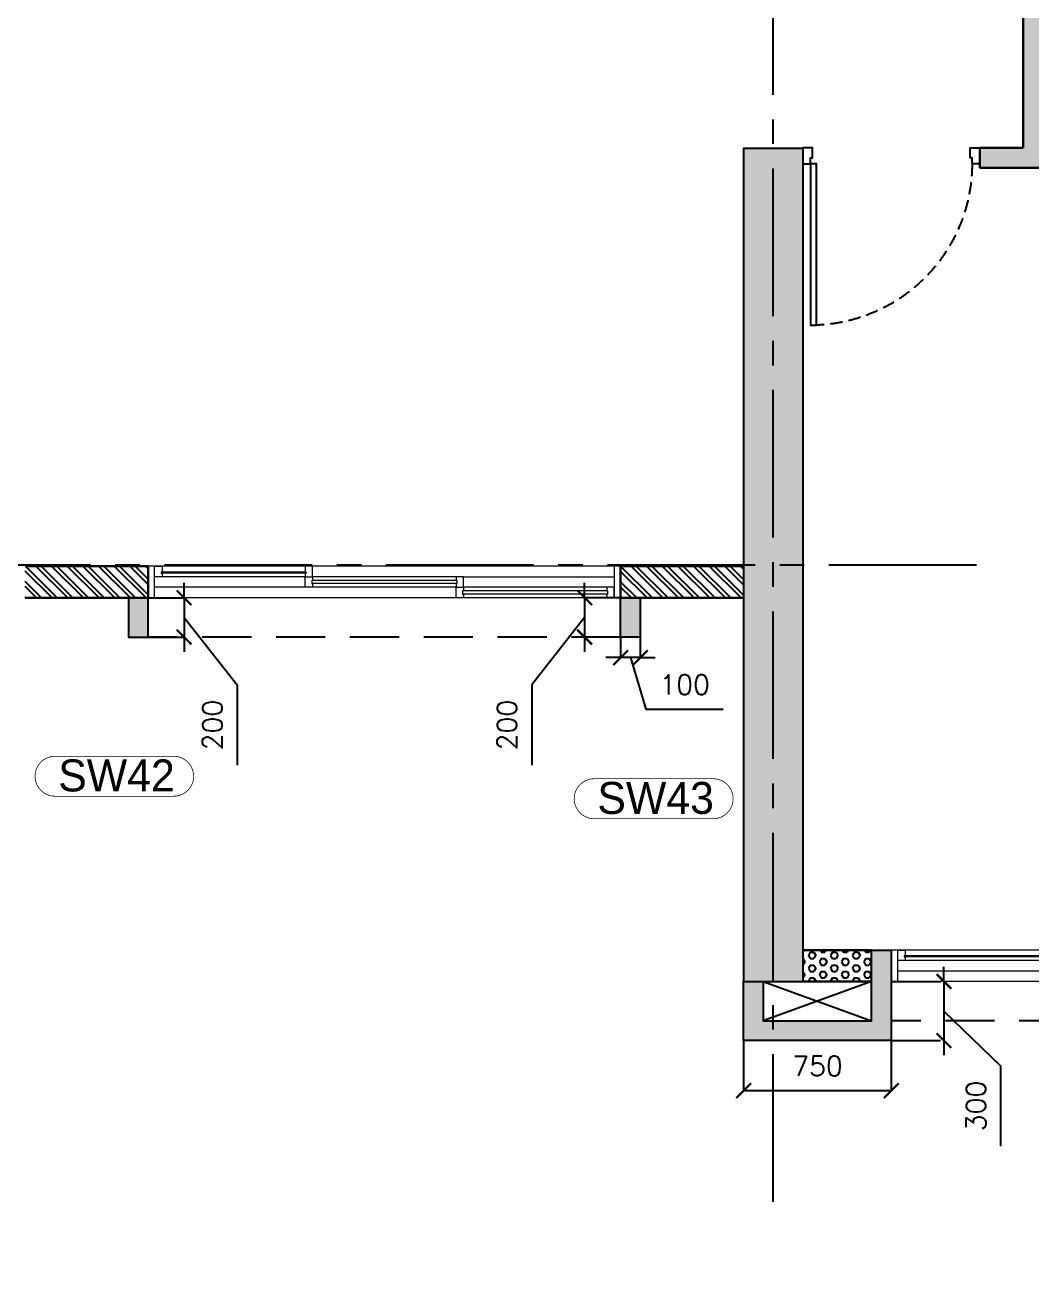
# Model space of a CAD drawing. Header units: millimetres. Extents: x 1181448 to 1317632, y -5734806 to -5633961.
# Drawn here: x 1218662 to 1223776, y -5721205 to -5714824 of the extents above; entities that cross this region are included whole.
import ezdxf

# ---------------------------------------------------------------- set-up
doc = ezdxf.new("R2010")
doc.units = ezdxf.units.MM
doc.header["$LTSCALE"] = 1000
doc.header["$MEASUREMENT"] = 0
for name, pattern in [('3BHK-A$1$AUDIT_D_120904163729-0', [0]), ('3BHK-A$1$HIDDEN', [0.375, 0.25, -0.125]), ('AUDIT_D_120904163729-0', [0]), ('T8(T9 IS SIMILAR) - TYPICAL FLOOR ELEVATION$1$AUDIT_D_120904163729-0', [0]), ('T8(T9 IS SIMILAR) - TYPICAL FLOOR ELEVATION$1$HIDDEN', [0.375, 0.25, -0.125]), ('T8_REFUGE COLUMNS$0$CENTER2', [1.125, 0.75, -0.125, 0.125, -0.125])]:
    doc.linetypes.add(name, pattern=pattern)
doc.layers.get('0').update_dxf_attribs({"linetype": 'AUDIT_D_120904163729-0'})
for name, color, linetype in [('3BHK-A$0$A-DOOR-FULL', 2, 'Continuous'), ('3BHK-A$0$LEDGE WALL', 5, 'Continuous'), ('3BHK-A$1$A-HATCH -160', 251, '3BHK-A$1$AUDIT_D_120904163729-0'), ('A_dim', 1, 'Continuous'), ('T8(T9 IS SIMILAR) - REFUGE FLOOR$1$A_rail', 253, 'Continuous'), ('T8(T9 IS SIMILAR) - TYPICAL FLOOR ELEVATION$0$A-DIM', 1, 'T8(T9 IS SIMILAR) - TYPICAL FLOOR ELEVATION$1$AUDIT_D_120904163729-0'), ('T8(T9 IS SIMILAR) - TYPICAL FLOOR ELEVATION$1$A-WALL HATCH', 252, 'T8(T9 IS SIMILAR) - TYPICAL FLOOR ELEVATION$1$AUDIT_D_120904163729-0'), ('T8(T9 IS SIMILAR) - TYPICAL FLOOR ELEVATION$1$A-WALL-FEATURES', 6, 'T8(T9 IS SIMILAR) - TYPICAL FLOOR ELEVATION$1$AUDIT_D_120904163729-0'), ('T8_REFUGE COLUMNS$0$A-CENTERLINE', 193, 'T8_REFUGE COLUMNS$0$CENTER2'), ('T8_REFUGE COLUMNS$1$A-RCC COLS', 3, 'Continuous')]:
    doc.layers.add(name, color=color, linetype=linetype)
for name, color, linetype, lineweight in [('3BHK-A$1$A-WALL- 160', 6, 'Continuous', 30), ('3BHK-A$1$Window', 4, 'Continuous', 20), ('T8(T9 IS SIMILAR) - REFUGE FLOOR$0$D&W', 8, 'Continuous', 25), ('T8_REFUGE COLUMNS$0$A-COLUMN NO size reduce', 81, 'Continuous', 25)]:
    doc.layers.add(name, color=color, linetype=linetype, lineweight=lineweight)
doc.layers.add('T8_REFUGE COLUMNS$0$COL-HATCH', color=7, linetype='Continuous', lineweight=25, true_color=0xa3a3a3)
doc.styles.add('T8(T9 IS SIMILAR) - TYPICAL FLOOR ELEVATION$0$Romans 1', font='romans.shx', dxfattribs={"height": 100})
doc.styles.add('T8_REFUGE COLUMNS$0$STANDARD', font='GOTHIC.TTF')
doc.dimstyles.new('T8(T9 IS SIMILAR) - TYPICAL FLOOR ELEVATION$0$ALPINE S', dxfattribs={"dimscale": 0, "dimtxt": 100, "dimasz": 75, "dimexe": 0, "dimexo": 0, "dimgap": 75, "dimtad": 1, "dimdec": 0, "dimzin": 0, "dimdsep": 46, "dimtxsty": 'T8(T9 IS SIMILAR) - TYPICAL FLOOR ELEVATION$0$Romans 1', "dimblk": 'T8(T9 IS SIMILAR) - TYPICAL FLOOR ELEVATION$0$_ArchTick', "dimcen": 0.09, "dimclrd": 256, "dimclre": 256, "dimclrt": 7, "dimadec": 0, "dimazin": 0, "dimtfac": 1, "dimtdec": 0, "dimtofl": 0, "dimtmove": 1, "dimatfit": 0, "dimldrblk": 'T8(T9 IS SIMILAR) - TYPICAL FLOOR ELEVATION$0$_Open90', "dimfxl": 1, "dimtolj": 1, "dimtzin": 0, "dimarcsym": 0})
pattern_1 = [(45, (-0.65, 1285.594), (-39.77475644, 39.77475644), []), (45, (25.864, 1285.594), (-39.77475644, 39.77475644), [])]

# ---------------------------------------------------------------- blocks, each defined once
blk = doc.blocks.new('T8_REFUGE COLUMNS')
at = {"layer": 'T8_REFUGE COLUMNS$0$COL-HATCH', "linetype": 'ByBlock'}
h = blk.add_hatch(color=256, dxfattribs=at)
h.dxf.hatch_style = 1
h.paths.add_polyline_path([(1222612.1, -5719684.9), (1222312.1, -5719684.9), (1222312.1, -5715449.9), (1222612.1, -5715449.9)])
at = {"layer": 'T8_REFUGE COLUMNS$0$A-CENTERLINE'}
for p, q in [((1222462.1, -5720802.9), (1222462.1, -5702690.8)), ((1223494.9, -5717567.4), (1182495.9, -5717567.4))]:
    blk.add_line(p, q, dxfattribs=at)
at = {"layer": 'T8_REFUGE COLUMNS$0$A-COLUMN NO size reduce', "linetype": 'ByBlock', "const_width": 3.9, "elevation": 0}
blk.add_lwpolyline([(1218814.1, -5718742.1, -1), (1218814.1, -5718539), (1219416.5, -5718539, -1), (1219416.5, -5718742.1)], format="xyb", close=True, dxfattribs=at)
at = {"layer": 'T8_REFUGE COLUMNS$0$A-COLUMN NO size reduce', "linetype": 'ByBlock', "const_width": 3.9}
blk.add_lwpolyline([(1221552.7, -5718856.4, -1), (1221552.7, -5718653.2), (1222156.8, -5718653.2, -1), (1222156.8, -5718856.4)], format="xyb", close=True, dxfattribs=at)
at = {"layer": 'T8_REFUGE COLUMNS$1$A-RCC COLS', "linetype": 'ByBlock'}
blk.add_lwpolyline([(1222612.1, -5719684.9), (1222312.1, -5719684.9), (1222312.1, -5715449.9), (1222612.1, -5715449.9)], close=True, dxfattribs=at)
at = {"layer": 'T8_REFUGE COLUMNS$0$A-COLUMN NO size reduce', "linetype": 'ByBlock', "char_height": 162.5, "attachment_point": 1, "style": 'T8_REFUGE COLUMNS$0$STANDARD'}
for s, insert in [('SW42', (1218830.4, -5718555.2, 0)), ('SW43', (1221569, -5718669.5))]:
    blk.add_mtext_dynamic_manual_height_columns(s, width=444.685, gutter_width=500, heights=[0], dxfattribs=dict(at, insert=insert))
blk = doc.blocks.new('*U456')
for points in [[(0, 0), (0, 820), (30, 820), (30, 0)], [(-40, 0), (0, 0), (0, -30), (10, -30), (10, -80), (-40, -80)], [(860, 0), (820, 0), (820, -30), (810, -30), (810, -80), (860, -80)]]:
    blk.add_lwpolyline(points, close=True)
at = {"color": 0, "linetype": 'ByBlock', "ltscale": 0.25}
blk.add_arc((-1.2, -0.5), 821.2, 0.03474, 87.62699, dxfattribs=at)
blk = doc.blocks.new('3BHK-A$1$2400')
at = {"layer": '3BHK-A$1$Window', "color": 1, "lineweight": 13}
for p, q in [((1151176.5, -5692111.9), (1148842.5, -5692111.9)), ((1149607.5, -5692111.9), (1148880, -5692111.9)), ((1149607.5, -5692165.3), (1148880, -5692165.3)), ((1150373.7, -5692165.3), (1149645, -5692165.3)), ((1150411.2, -5692165.3), (1151176.5, -5692165.3)), ((1149607.5, -5692218.6), (1148842.5, -5692218.6)), ((1150373.7, -5692218.6), (1149645, -5692218.6)), ((1151139, -5692218.6), (1150411.2, -5692218.6)), ((1150373.7, -5692271.9), (1148842.5, -5692271.9)), ((1151139, -5692271.9), (1150411.2, -5692271.9))]:
    blk.add_line(p, q, dxfattribs=at)
at = {"layer": '3BHK-A$1$Window', "color": 5, "lineweight": 13}
for p, q in [((1149607.5, -5692142.2), (1148880, -5692142.2)), ((1149607.5, -5692146.7), (1148880, -5692146.7)), ((1150373.7, -5692183.8), (1149645, -5692183.8)), ((1150373.7, -5692200), (1149645, -5692200)), ((1151139, -5692237.2), (1150411.2, -5692237.2)), ((1151139, -5692253.3), (1150411.2, -5692253.3))]:
    blk.add_line(p, q, dxfattribs=at)
at = {"layer": '3BHK-A$1$Window', "color": 4, "lineweight": 13}
for points in [[(1148842.5, -5692111.9), (1148809.5, -5692111.9), (1148809.5, -5692271.9), (1148842.5, -5692271.9)], [(1148880, -5692146.7), (1148880, -5692165.3), (1148842.5, -5692165.3), (1148842.5, -5692111.9), (1148880, -5692111.9), (1148880, -5692142.2), (1148875.5, -5692142.2), (1148875.5, -5692146.7)], [(1149607.5, -5692146.7), (1149607.5, -5692165.3), (1149645, -5692165.3), (1149645, -5692111.9), (1149607.5, -5692111.9), (1149607.5, -5692142.2), (1149612, -5692142.2), (1149612, -5692146.7)], [(1151209.5, -5692111.9), (1151176.5, -5692111.9), (1151176.5, -5692271.9), (1151209.5, -5692271.9)], [(1149645, -5692200), (1149645, -5692218.6), (1149607.5, -5692218.6), (1149607.5, -5692165.3), (1149645, -5692165.3), (1149645, -5692183.8), (1149640.5, -5692183.8), (1149640.5, -5692200)], [(1150373.7, -5692200), (1150373.7, -5692218.6), (1150411.2, -5692218.6), (1150411.2, -5692165.3), (1150373.7, -5692165.3), (1150373.7, -5692183.8), (1150378.2, -5692183.8), (1150378.2, -5692200)], [(1150411.2, -5692253.3), (1150411.2, -5692271.9), (1150373.7, -5692271.9), (1150373.7, -5692218.6), (1150411.2, -5692218.6), (1150411.2, -5692237.2), (1150406.7, -5692237.2), (1150406.7, -5692253.3)], [(1151139, -5692253.3), (1151139, -5692271.9), (1151176.5, -5692271.9), (1151176.5, -5692218.6), (1151139, -5692218.6), (1151139, -5692237.2), (1151143.5, -5692237.2), (1151143.5, -5692253.3)]]:
    blk.add_lwpolyline(points, close=True, dxfattribs=at)
blk = doc.blocks.new('3BHK-A')
at = {"layer": '3BHK-A$0$LEDGE WALL'}
h = blk.add_hatch(dxfattribs=at)
h.set_pattern_fill('HEX', color=8, scale=150, angle=180)
h.paths.add_polyline_path([(1189582.8, -5719684.7), (1189932.7, -5719684.7), (1189932.7, -5719524.7), (1189582.8, -5719524.7)])
at = {"layer": '3BHK-A$1$A-HATCH -160', "linetype": 'ByBlock'}
h = blk.add_hatch(dxfattribs=at)
h.set_pattern_fill('ZIGZAG', color=256, scale=250)
h.set_pattern_definition([(9e-15, (1e-08, 0), (31.25, 31.25), [31.25, -31.25]), (90, (31.25, 0), (-31.25, 31.25), [31.25, -31.25])])
h.paths.add_polyline_path([(1185182.8, -5714749.5), (1186532.7, -5714749.5), (1186532.7, -5714149.5), (1186632.7, -5714149.5), (1186632.7, -5714749.5), (1188712.7, -5714749.5), (1188712.7, -5714049.5), (1189032.5, -5714049.5), (1189032.5, -5714149.5), (1188812.7, -5714149.5), (1188812.7, -5715449.5), (1189032.5, -5715449.5), (1189032.5, -5715549.5), (1188712.7, -5715549.5), (1188712.7, -5714849.5), (1186632.7, -5714849.5), (1186632.7, -5715664.5), (1186532.7, -5715664.5), (1186532.7, -5714849.5), (1185182.8, -5714849.5)])
h.paths.add_polyline_path([(1185182.8, -5713249.5), (1185782.7, -5713249.5), (1185782.7, -5713149.5), (1185182.8, -5713149.5)])
h.paths.add_polyline_path([(1186532.7, -5710699.5), (1186632.7, -5710699.5), (1186632.7, -5713249.5), (1186532.7, -5713249.5)])
h.paths.add_polyline_path([(1186532.7, -5717399.5), (1186632.7, -5717399.5), (1186632.7, -5716414.5), (1186532.7, -5716414.5)])
h.paths.add_polyline_path([(1194902.2, -5715375), (1194082.3, -5715375), (1194082.3, -5715475), (1194902.2, -5715475)])
h.paths.add_polyline_path([(1195782.2, -5715375), (1196682.2, -5715375), (1196682.2, -5715475), (1195782.2, -5715475)])
h.paths.add_polyline_path([(1194132.5, -5714149.9), (1196532.4, -5714149.9), (1196532.4, -5714049.9), (1194132.5, -5714049.9)])
h.paths.add_polyline_path([(1197432.4, -5711800.2), (1197532.4, -5711800.2), (1197532.4, -5714149.9), (1197432.4, -5714149.9)])
h.paths.add_polyline_path([(1198282.4, -5714149.9), (1198958.7, -5714149.9), (1198958.7, -5714049.9), (1198282.4, -5714049.9)])
h.paths.add_polyline_path([(1196871.9, -5720208.6), (1196082.2, -5720209.7), (1196082.3, -5720109.7), (1196082.2, -5720109.7), (1196182.2, -5720109.7), (1196871.9, -5720108.6)])
h.paths.add_polyline_path([(1193397.2, -5709939.9), (1193882.3, -5709939.6), (1193882.3, -5710040.1), (1193397.3, -5710040.1)])
h.paths.add_polyline_path([(1186632.7, -5708554.7), (1187192.3, -5708554.8), (1187192.3, -5708654.7), (1186632.7, -5708654.7)])
h.paths.add_polyline_path([(1194182.3, -5715724), (1194082.3, -5715724), (1194082.3, -5715474), (1194182.3, -5715474)])
h = blk.add_hatch(dxfattribs=at)
h.set_pattern_fill('ANSI32', color=256, scale=150)
h.set_pattern_definition(pattern_1)
h.paths.add_polyline_path([(1190857.7, -5717574.7), (1190232.7, -5717574.7), (1190232.7, -5717734.7), (1190857.7, -5717734.7)])
h = blk.add_hatch(dxfattribs=at)
h.set_pattern_fill('ANSI32', color=256, scale=150)
h.set_pattern_definition(pattern_1)
h.paths.add_polyline_path([(1193257.7, -5717734.7), (1193882.6, -5717734.7), (1193882.6, -5717574.7), (1193257.7, -5717574.7)])
at = {"layer": '3BHK-A$1$A-WALL- 160', "linetype": 'ByBlock'}
for p, q in [((1188812.7, -5715448.5, 0), (1188812.7, -5714148.5, 0)), ((1188812.7, -5715448.5, 0), (1189032.5, -5715448.5, 0)), ((1189032.5, -5715448.5, 0), (1189032.5, -5715548.5, 0)), ((1189932.4, -5715448.5, 0), (1189932.5, -5715448.5, 0)), ((1188712.7, -5715548.5, 0), (1189032.5, -5715548.5, 0)), ((1189932.4, -5715548.5, 0), (1189932.5, -5715548.5, 0)), ((1190857.7, -5717573.4, 0), (1190232.7, -5717573.4, 0)), ((1190857.7, -5717573.4, 0), (1190857.7, -5717733.4, 0)), ((1193257.7, -5717573.4, 0), (1193257.7, -5717733.4, 0)), ((1193882.6, -5717573.4, 0), (1193257.7, -5717573.4, 0)), ((1190857.7, -5717733.4, 0), (1190232.7, -5717733.4, 0)), ((1193882.6, -5717733.4, 0), (1193257.7, -5717733.4, 0)), ((1189582.8, -5719523.5, -0.5), (1189932.7, -5719523.5, 0)), ((1189582.8, -5719683.5, -0.5), (1189932.7, -5719683.5, 0))]:
    blk.add_line(p, q, dxfattribs=at)
at = {"layer": '3BHK-A$0$A-DOOR-FULL', "linetype": '3BHK-A$1$HIDDEN', "rotation": 180}
blk.add_blockref('*U456', (1189892.5, -5715528.5, 0), dxfattribs=at)
at = {"layer": '3BHK-A$1$A-WALL- 160', "linetype": 'ByBlock', "xscale": -1}
for p in [(2342067.1, -25461.5, 0), (2338292.2, -27411.6, 0)]:
    blk.add_blockref('3BHK-A$1$2400', p, dxfattribs=at)
blk = doc.blocks.new('T8(T9 IS SIMILAR) - TYPICAL FLOOR ELEVATION$0$_ArchTick')
at = {"color": 0, "linetype": 'ByBlock', "const_width": 0.15}
blk.add_lwpolyline([(-0.5, -0.5), (0.5, 0.5)], dxfattribs=at)
blk = doc.blocks.new('*D2238')
at = {"layer": 'T8(T9 IS SIMILAR) - TYPICAL FLOOR ELEVATION$0$A-DIM', "linetype": 'T8(T9 IS SIMILAR) - TYPICAL FLOOR ELEVATION$1$HIDDEN', "lineweight": -2, "transparency": 16777216}
for p, q in [((1222311.8, -5719983.5), (1222311.8, -5720238.2)), ((1223061.8, -5719983.5), (1223061.8, -5720238.2))]:
    blk.add_line(p, q, dxfattribs=at)
at = {"layer": 'T8(T9 IS SIMILAR) - TYPICAL FLOOR ELEVATION$0$A-DIM', "lineweight": -2, "transparency": 16777216}
blk.add_line((1223061.8, -5720238.2), (1222311.8, -5720238.2), dxfattribs=at)
at = {"layer": 'T8(T9 IS SIMILAR) - TYPICAL FLOOR ELEVATION$0$A-DIM', "linetype": 'ByBlock', "lineweight": -2, "transparency": 16777216, "xscale": 75, "yscale": 75, "zscale": 75, "rotation": 180}
blk.add_blockref('T8(T9 IS SIMILAR) - TYPICAL FLOOR ELEVATION$0$_ArchTick', (1222311.8, -5720238.2), dxfattribs=at)
at = {"layer": 'T8(T9 IS SIMILAR) - TYPICAL FLOOR ELEVATION$0$A-DIM', "linetype": 'ByBlock', "lineweight": -2, "transparency": 16777216, "xscale": 75, "yscale": 75, "zscale": 75}
blk.add_blockref('T8(T9 IS SIMILAR) - TYPICAL FLOOR ELEVATION$0$_ArchTick', (1223061.8, -5720238.2), dxfattribs=at)
at = {"layer": 'T8(T9 IS SIMILAR) - TYPICAL FLOOR ELEVATION$0$A-DIM', "color": 7, "linetype": 'ByBlock', "transparency": 16777216, "insert": (1222686.8, -5720113.2), "char_height": 100, "attachment_point": 5, "style": 'T8(T9 IS SIMILAR) - TYPICAL FLOOR ELEVATION$0$Romans 1'}
blk.add_mtext('\\A1;750', dxfattribs=at)
blk = doc.blocks.new('T8(T9 IS SIMILAR) - TYPICAL FLOOR ELEVATION$0$_Open90')
at = {"color": 0, "linetype": 'ByBlock', "lineweight": -2}
for p, q in [((0, 0), (-1, 0)), ((-0.5, 0.5), (0, 0)), ((0, 0), (-0.5, -0.5))]:
    blk.add_line(p, q, dxfattribs=at)
blk = doc.blocks.new('*D2239')
at = {"layer": 'T8(T9 IS SIMILAR) - TYPICAL FLOOR ELEVATION$0$A-DIM', "lineweight": -2, "transparency": 16777216}
for p, q in [((1223329.5, -5719683.5), (1223329.5, -5719608.5)), ((1223329.5, -5719683.5), (1223329.5, -5719983.5)), ((1223329.5, -5719833.5), (1223617, -5720112.1)), ((1223329.5, -5719983.5), (1223329.5, -5720058.5)), ((1223617, -5720112.1), (1223617, -5720519.3))]:
    blk.add_line(p, q, dxfattribs=at)
at = {"layer": 'T8(T9 IS SIMILAR) - TYPICAL FLOOR ELEVATION$0$A-DIM', "linetype": 'T8(T9 IS SIMILAR) - TYPICAL FLOOR ELEVATION$1$HIDDEN', "lineweight": -2, "transparency": 16777216}
for p, q in [((1223061.8, -5719683.5), (1223329.5, -5719683.5)), ((1223061.8, -5719983.5), (1223329.5, -5719983.5))]:
    blk.add_line(p, q, dxfattribs=at)
at = {"layer": 'T8(T9 IS SIMILAR) - TYPICAL FLOOR ELEVATION$0$A-DIM', "linetype": 'ByBlock', "lineweight": -2, "transparency": 16777216, "xscale": 75, "yscale": 75, "zscale": 75}
for p, rotation in [((1223329.5, -5719683.5), 270), ((1223329.5, -5719983.5), 90)]:
    blk.add_blockref('T8(T9 IS SIMILAR) - TYPICAL FLOOR ELEVATION$0$_ArchTick', p, dxfattribs=dict(at, rotation=rotation))
at = {"layer": 'T8(T9 IS SIMILAR) - TYPICAL FLOOR ELEVATION$0$A-DIM', "color": 7, "linetype": 'ByBlock', "transparency": 16777216, "insert": (1223492, -5720315.7), "char_height": 100, "attachment_point": 5, "rotation": 90, "style": 'T8(T9 IS SIMILAR) - TYPICAL FLOOR ELEVATION$0$Romans 1'}
blk.add_mtext('\\A1;300', dxfattribs=at)
blk = doc.blocks.new('*D2240')
at = {"layer": 'T8(T9 IS SIMILAR) - TYPICAL FLOOR ELEVATION$0$A-DIM', "lineweight": -2, "transparency": 16777216}
for p, q in [((1221504.2, -5717733.5), (1221504.2, -5717658.5)), ((1221504.2, -5717733.5), (1221504.2, -5717933.5)), ((1221504.2, -5717833.5), (1221235.2, -5718176.9)), ((1221504.2, -5717933.5), (1221504.2, -5718008.5)), ((1221235.2, -5718176.9), (1221235.2, -5718584))]:
    blk.add_line(p, q, dxfattribs=at)
at = {"layer": 'T8(T9 IS SIMILAR) - TYPICAL FLOOR ELEVATION$0$A-DIM', "linetype": 'T8(T9 IS SIMILAR) - TYPICAL FLOOR ELEVATION$1$HIDDEN', "lineweight": -2, "transparency": 16777216}
for p, q in [((1221686.9, -5717733.5), (1221504.2, -5717733.5)), ((1221686.9, -5717933.5), (1221504.2, -5717933.5))]:
    blk.add_line(p, q, dxfattribs=at)
at = {"layer": 'T8(T9 IS SIMILAR) - TYPICAL FLOOR ELEVATION$0$A-DIM', "linetype": 'ByBlock', "lineweight": -2, "transparency": 16777216, "xscale": 75, "yscale": 75, "zscale": 75}
for p, rotation in [((1221504.2, -5717733.5), 270), ((1221504.2, -5717933.5), 90)]:
    blk.add_blockref('T8(T9 IS SIMILAR) - TYPICAL FLOOR ELEVATION$0$_ArchTick', p, dxfattribs=dict(at, rotation=rotation))
at = {"layer": 'T8(T9 IS SIMILAR) - TYPICAL FLOOR ELEVATION$0$A-DIM', "color": 7, "linetype": 'ByBlock', "transparency": 16777216, "insert": (1221110.2, -5718380.5), "char_height": 100, "attachment_point": 5, "rotation": 90, "style": 'T8(T9 IS SIMILAR) - TYPICAL FLOOR ELEVATION$0$Romans 1'}
blk.add_mtext('\\A1;200', dxfattribs=at)
blk = doc.blocks.new('*D2246')
at = {"layer": 'T8(T9 IS SIMILAR) - TYPICAL FLOOR ELEVATION$0$A-DIM', "lineweight": -2, "transparency": 16777216}
for p, q in [((1219469.5, -5717733.5), (1219469.5, -5717658.5)), ((1219469.5, -5717733.5), (1219469.5, -5717933.5)), ((1219469.5, -5717833.5), (1219738.6, -5718176.9)), ((1219469.5, -5717933.5), (1219469.5, -5718008.5)), ((1219738.6, -5718176.9), (1219738.6, -5718584))]:
    blk.add_line(p, q, dxfattribs=at)
at = {"layer": 'T8(T9 IS SIMILAR) - TYPICAL FLOOR ELEVATION$0$A-DIM', "linetype": 'T8(T9 IS SIMILAR) - TYPICAL FLOOR ELEVATION$1$HIDDEN', "lineweight": -2, "transparency": 16777216}
for p, q in [((1219286.9, -5717733.5), (1219469.5, -5717733.5)), ((1219286.9, -5717933.5), (1219469.5, -5717933.5))]:
    blk.add_line(p, q, dxfattribs=at)
at = {"layer": 'T8(T9 IS SIMILAR) - TYPICAL FLOOR ELEVATION$0$A-DIM', "linetype": 'ByBlock', "lineweight": -2, "transparency": 16777216, "xscale": 75, "yscale": 75, "zscale": 75}
for p, rotation in [((1219469.5, -5717733.5), 270), ((1219469.5, -5717933.5), 90)]:
    blk.add_blockref('T8(T9 IS SIMILAR) - TYPICAL FLOOR ELEVATION$0$_ArchTick', p, dxfattribs=dict(at, rotation=rotation))
at = {"layer": 'T8(T9 IS SIMILAR) - TYPICAL FLOOR ELEVATION$0$A-DIM', "color": 7, "linetype": 'ByBlock', "transparency": 16777216, "insert": (1219613.6, -5718380.5), "char_height": 100, "attachment_point": 5, "rotation": 90, "style": 'T8(T9 IS SIMILAR) - TYPICAL FLOOR ELEVATION$0$Romans 1'}
blk.add_mtext('\\A1;200', dxfattribs=at)
blk = doc.blocks.new('*D2252')
at = {"layer": 'T8(T9 IS SIMILAR) - TYPICAL FLOOR ELEVATION$0$A-DIM', "linetype": 'T8(T9 IS SIMILAR) - TYPICAL FLOOR ELEVATION$1$HIDDEN', "lineweight": -2, "transparency": 16777216}
for p, q in [((1221686.9, -5717933.5), (1221686.9, -5718038)), ((1221786.9, -5717933.5), (1221786.9, -5718038))]:
    blk.add_line(p, q, dxfattribs=at)
at = {"layer": 'T8(T9 IS SIMILAR) - TYPICAL FLOOR ELEVATION$0$A-DIM', "lineweight": -2, "transparency": 16777216}
for p, q in [((1221686.9, -5718038), (1221611.9, -5718038)), ((1221786.9, -5718038), (1221686.9, -5718038)), ((1221736.9, -5718038), (1221815.6, -5718300.5)), ((1221786.9, -5718038), (1221861.9, -5718038)), ((1221815.6, -5718300.5), (1222208.5, -5718300.5))]:
    blk.add_line(p, q, dxfattribs=at)
at = {"layer": 'T8(T9 IS SIMILAR) - TYPICAL FLOOR ELEVATION$0$A-DIM', "linetype": 'ByBlock', "lineweight": -2, "transparency": 16777216, "xscale": 75, "yscale": 75, "zscale": 75}
blk.add_blockref('T8(T9 IS SIMILAR) - TYPICAL FLOOR ELEVATION$0$_ArchTick', (1221686.9, -5718038), dxfattribs=at)
at = {"layer": 'T8(T9 IS SIMILAR) - TYPICAL FLOOR ELEVATION$0$A-DIM', "color": 7, "linetype": 'ByBlock', "transparency": 16777216, "insert": (1222012.1, -5718175.5), "char_height": 100, "attachment_point": 5, "style": 'T8(T9 IS SIMILAR) - TYPICAL FLOOR ELEVATION$0$Romans 1', "bg_fill": 3, "box_fill_scale": 1.25, "bg_fill_color": 256, "bg_fill_true_color": 13158600, "bg_fill_transparency": 0}
blk.add_mtext('\\A1;100', dxfattribs=at)
at = {"layer": 'T8(T9 IS SIMILAR) - TYPICAL FLOOR ELEVATION$0$A-DIM', "linetype": 'ByBlock', "lineweight": -2, "transparency": 16777216, "xscale": 75, "yscale": 75, "zscale": 75, "rotation": 180}
blk.add_blockref('T8(T9 IS SIMILAR) - TYPICAL FLOOR ELEVATION$0$_ArchTick', (1221786.9, -5718038), dxfattribs=at)
blk = doc.blocks.new('T8(T9 IS SIMILAR) - TYPICAL FLOOR ELEVATION')
at = {"layer": 'T8(T9 IS SIMILAR) - TYPICAL FLOOR ELEVATION$1$A-WALL HATCH', "linetype": 'ByBlock'}
h = blk.add_hatch(dxfattribs=at)
h.set_pattern_fill('ZIGZAG', color=256, scale=250)
h.set_pattern_definition([(0, (0, 0), (31.25, 31.25), [31.25, -31.25]), (90, (31.25, 0), (-31.25, 31.25), [31.25, -31.25])])
h.paths.add_polyline_path([(1186332.7, -5719983.5), (1186332.7, -5719683.5), (1186432.7, -5719683.5), (1186432.7, -5719883.5), (1186982.7, -5719883.5), (1186982.7, -5719523.5), (1187082.7, -5719523.5), (1187082.7, -5719983.5)])
h.paths.add_polyline_path([(1190232.7, -5719983.5), (1190232.7, -5719683.5), (1190132.7, -5719683.5), (1190132.7, -5719883.5), (1189582.7, -5719883.5), (1189582.7, -5719523.5), (1189482.7, -5719523.5), (1189482.7, -5719983.5)])
h.paths.add_polyline_path([(1190857.7, -5717933.5), (1190857.7, -5717733.5), (1190757.7, -5717733.5), (1190757.7, -5717933.5)])
h.paths.add_polyline_path([(1193357.7, -5717733.5), (1193357.7, -5717933.5), (1193257.7, -5717933.5), (1193257.7, -5717733.5)])
h.paths.add_polyline_path([(1196632.8, -5709938.8), (1196632.8, -5709738.8), (1196532.8, -5709738.8), (1196532.8, -5709938.8)])
h.paths.add_polyline_path([(1194132, -5709738.8), (1194132, -5709938.8), (1194032, -5709938.8), (1194032, -5709738.8)])
h.paths.add_polyline_path([(1195742.7, -5701889.7), (1196212.8, -5701889.7), (1196212.8, -5702349.7), (1196112.8, -5702349.7), (1196112.8, -5701989.7), (1195742.7, -5701989.7)])
h.paths.add_polyline_path([(1198312.8, -5702349.7), (1198312.8, -5701889.7), (1199132.6, -5701889.7), (1199132.6, -5701989.7), (1198412.8, -5701989.7), (1198412.8, -5702349.7)])
h.paths.add_polyline_path([(1199662.5, -5701090.3), (1199662.5, -5700890.3), (1199762.5, -5700890.3), (1199762.5, -5701090.3)])
h.paths.add_polyline_path([(1201862.6, -5700890.3), (1201862.6, -5701090.3), (1201962.6, -5701090.3), (1201962.6, -5700890.3)])
h.paths.add_polyline_path([(1210681.9, -5700890.3), (1210681.9, -5701090.3), (1210581.9, -5701090.3), (1210581.9, -5700890.3)])
h.paths.add_polyline_path([(1212882, -5701090.3), (1212882, -5700890.3), (1212782, -5700890.3), (1212782, -5701090.3)])
h.paths.add_polyline_path([(1214231.8, -5702349.7), (1214231.8, -5701889.7), (1213412.3, -5701889.7), (1213412.3, -5701989.7), (1214131.8, -5701989.7), (1214131.8, -5702349.7)])
h.paths.add_polyline_path([(1216801.9, -5701889.7), (1216331.8, -5701889.7), (1216331.8, -5702349.7), (1216431.8, -5702349.7), (1216431.8, -5701989.7), (1216801.9, -5701989.7)])
h.paths.add_polyline_path([(1215911.7, -5709938.8), (1215911.7, -5709738.8), (1216011.7, -5709738.8), (1216011.7, -5709938.8)])
h.paths.add_polyline_path([(1218412.5, -5709738.8), (1218412.5, -5709938.8), (1218512.5, -5709938.8), (1218512.5, -5709738.8)])
h.paths.add_polyline_path([(1221686.9, -5717933.5), (1221686.9, -5717733.5), (1221786.9, -5717733.5), (1221786.9, -5717933.5)])
h.paths.add_polyline_path([(1219186.9, -5717733.5), (1219186.9, -5717933.5), (1219286.9, -5717933.5), (1219286.9, -5717733.5)])
h.paths.add_polyline_path([(1222311.8, -5719983.5), (1222311.8, -5719683.5), (1222411.8, -5719683.5), (1222411.8, -5719883.5), (1222961.8, -5719883.5), (1222961.8, -5719523.5), (1223061.8, -5719523.5), (1223061.8, -5719983.5)])
h.paths.add_polyline_path([(1226211.8, -5719983.5), (1226211.8, -5719683.5), (1226111.8, -5719683.5), (1226111.8, -5719883.5), (1225561.8, -5719883.5), (1225561.8, -5719523.5), (1225461.8, -5719523.5), (1225461.8, -5719983.5)])
h.paths.add_polyline_path([(1217001.9, -5727584.6), (1216901.9, -5727584.6), (1216901.9, -5727784.6), (1216356.8, -5727784.6), (1216356.8, -5727424.6), (1216256.8, -5727424.6), (1216256.8, -5727884.6), (1217001.9, -5727884.6)])
h.paths.add_polyline_path([(1214156.8, -5727424.6), (1214056.8, -5727424.6), (1214056.8, -5727784.6), (1213412.3, -5727784.6), (1213412.3, -5727884.6), (1214156.8, -5727884.6)])
h.paths.add_polyline_path([(1210681.9, -5728884), (1210681.9, -5728684), (1210581.9, -5728684), (1210581.9, -5728884)])
h.paths.add_polyline_path([(1212882, -5728684), (1212882, -5728884), (1212782, -5728884), (1212782, -5728684)])
h.paths.add_polyline_path([(1201862.6, -5728884), (1201862.6, -5728684), (1201962.6, -5728684), (1201962.6, -5728884)])
h.paths.add_polyline_path([(1199662.5, -5728684), (1199662.5, -5728884), (1199762.5, -5728884), (1199762.5, -5728684)])
h.paths.add_polyline_path([(1198387.7, -5727424.6), (1198487.7, -5727424.6), (1198487.7, -5727784.6), (1199132.3, -5727784.6), (1199132.3, -5727884.6), (1198387.7, -5727884.6)])
h.paths.add_polyline_path([(1195542.6, -5727584.6), (1195642.6, -5727584.6), (1195642.6, -5727784.6), (1196187.7, -5727784.6), (1196187.7, -5727424.6), (1196287.7, -5727424.6), (1196287.7, -5727884.6), (1195542.6, -5727884.6)])
at = {"layer": 'T8(T9 IS SIMILAR) - TYPICAL FLOOR ELEVATION$1$A-WALL-FEATURES', "color": 8, "linetype": 'T8(T9 IS SIMILAR) - TYPICAL FLOOR ELEVATION$1$HIDDEN'}
for p, q in [((1221686.9, -5717933.5, 0), (1219286.9, -5717933.5, 0)), ((1225461.8, -5719883.5, 0), (1223061.8, -5719883.5, 0))]:
    blk.add_line(p, q, dxfattribs=at)
at = {"layer": 'T8(T9 IS SIMILAR) - TYPICAL FLOOR ELEVATION$1$A-WALL-FEATURES', "color": 8, "linetype": 'ByBlock'}
for p, q in [((1222961.8, -5719683.5, 0), (1222411.8, -5719883.5, 0)), ((1222411.8, -5719683.5, 0), (1222961.8, -5719883.5, 0))]:
    blk.add_line(p, q, dxfattribs=at)
at = {"layer": 'T8(T9 IS SIMILAR) - TYPICAL FLOOR ELEVATION$1$A-WALL-FEATURES', "linetype": 'ByBlock', "elevation": 0}
for points in [[(1219186.9, -5717733.5), (1219186.9, -5717933.5), (1219286.9, -5717933.5), (1219286.9, -5717733.5)], [(1221686.9, -5717933.5), (1221686.9, -5717733.5), (1221786.9, -5717733.5), (1221786.9, -5717933.5)], [(1222311.8, -5719983.5), (1222311.8, -5719683.5), (1222411.8, -5719683.5), (1222411.8, -5719883.5), (1222961.8, -5719883.5), (1222961.8, -5719523.5), (1223061.8, -5719523.5), (1223061.8, -5719983.5)]]:
    blk.add_lwpolyline(points, close=True, dxfattribs=at)
at = {"layer": 'T8(T9 IS SIMILAR) - TYPICAL FLOOR ELEVATION$0$A-DIM', "linetype": 'ByBlock'}
for base, p1, p2, picture, middle in [((1219469.5, -5717933.5), (1219286.9, -5717733.5, 0), (1219286.9, -5717933.5, 0), '*D2246', (1219738.6, -5718251.9)), ((1221504.2, -5717933.5), (1221686.9, -5717733.5, 0), (1221686.9, -5717933.5, 0), '*D2240', (1221235.2, -5718251.9)), ((1223329.5, -5719983.5), (1223061.8, -5719683.5, 0), (1223061.8, -5719983.5), '*D2239', (1223617, -5720187.1))]:
    dim = blk.add_linear_dim(base=base, p1=p1, p2=p2, angle=90, dimstyle='T8(T9 IS SIMILAR) - TYPICAL FLOOR ELEVATION$0$ALPINE S', override={"dimscale": 1, "dimfxl": 5, "dimarcsym": 1}, dxfattribs=at)
    dim.commit()
    dim.dimension.update_dxf_attribs({"geometry": picture, "text_midpoint": middle, "dimtype": 128})
dim = blk.add_linear_dim(base=(1222311.8, -5720238.2), p1=(1223061.8, -5719983.5, 0), p2=(1222311.8, -5719983.5, 0), angle=180, dimstyle='T8(T9 IS SIMILAR) - TYPICAL FLOOR ELEVATION$0$ALPINE S', override={"dimscale": 1, "dimfxl": 5, "dimarcsym": 1}, dxfattribs=at)
dim.commit()
dim.dimension.update_dxf_attribs({"geometry": '*D2238', "text_midpoint": (1222686.8, -5720113.2)})
dim = blk.add_linear_dim(base=(1221686.9, -5718038), p1=(1221786.9, -5717933.5, 0), p2=(1221686.9, -5717933.5, 0), dimstyle='T8(T9 IS SIMILAR) - TYPICAL FLOOR ELEVATION$0$ALPINE S', override={"dimscale": 1, "dimfxl": 5, "dimtfill": 1, "dimarcsym": 1}, dxfattribs=at)
dim.commit()
dim.dimension.update_dxf_attribs({"geometry": '*D2252', "text_midpoint": (1221890.6, -5718175.5)})
blk = doc.blocks.new('T8(T9 IS SIMILAR) - REFUGE FLOOR')
at = {"layer": 'T8(T9 IS SIMILAR) - REFUGE FLOOR$0$D&W', "linetype": 'ByBlock', "xscale": -1}
blk.add_blockref('3BHK-A', (2412544.6, 0), dxfattribs=at)
at = {"layer": 'T8(T9 IS SIMILAR) - REFUGE FLOOR$1$A_rail', "linetype": 'ByBlock'}
blk.add_blockref('T8_REFUGE COLUMNS', (0, 0), dxfattribs=at)
blk.add_blockref('T8(T9 IS SIMILAR) - TYPICAL FLOOR ELEVATION', (0, 0), dxfattribs=at)

msp = doc.modelspace()

# ---------------------------------------------------------------- block references
at = {"layer": 'A_dim', "linetype": 'ByBlock'}
msp.add_blockref('T8(T9 IS SIMILAR) - REFUGE FLOOR', (0, 0), dxfattribs=at)

doc.saveas('drawing.dxf')
